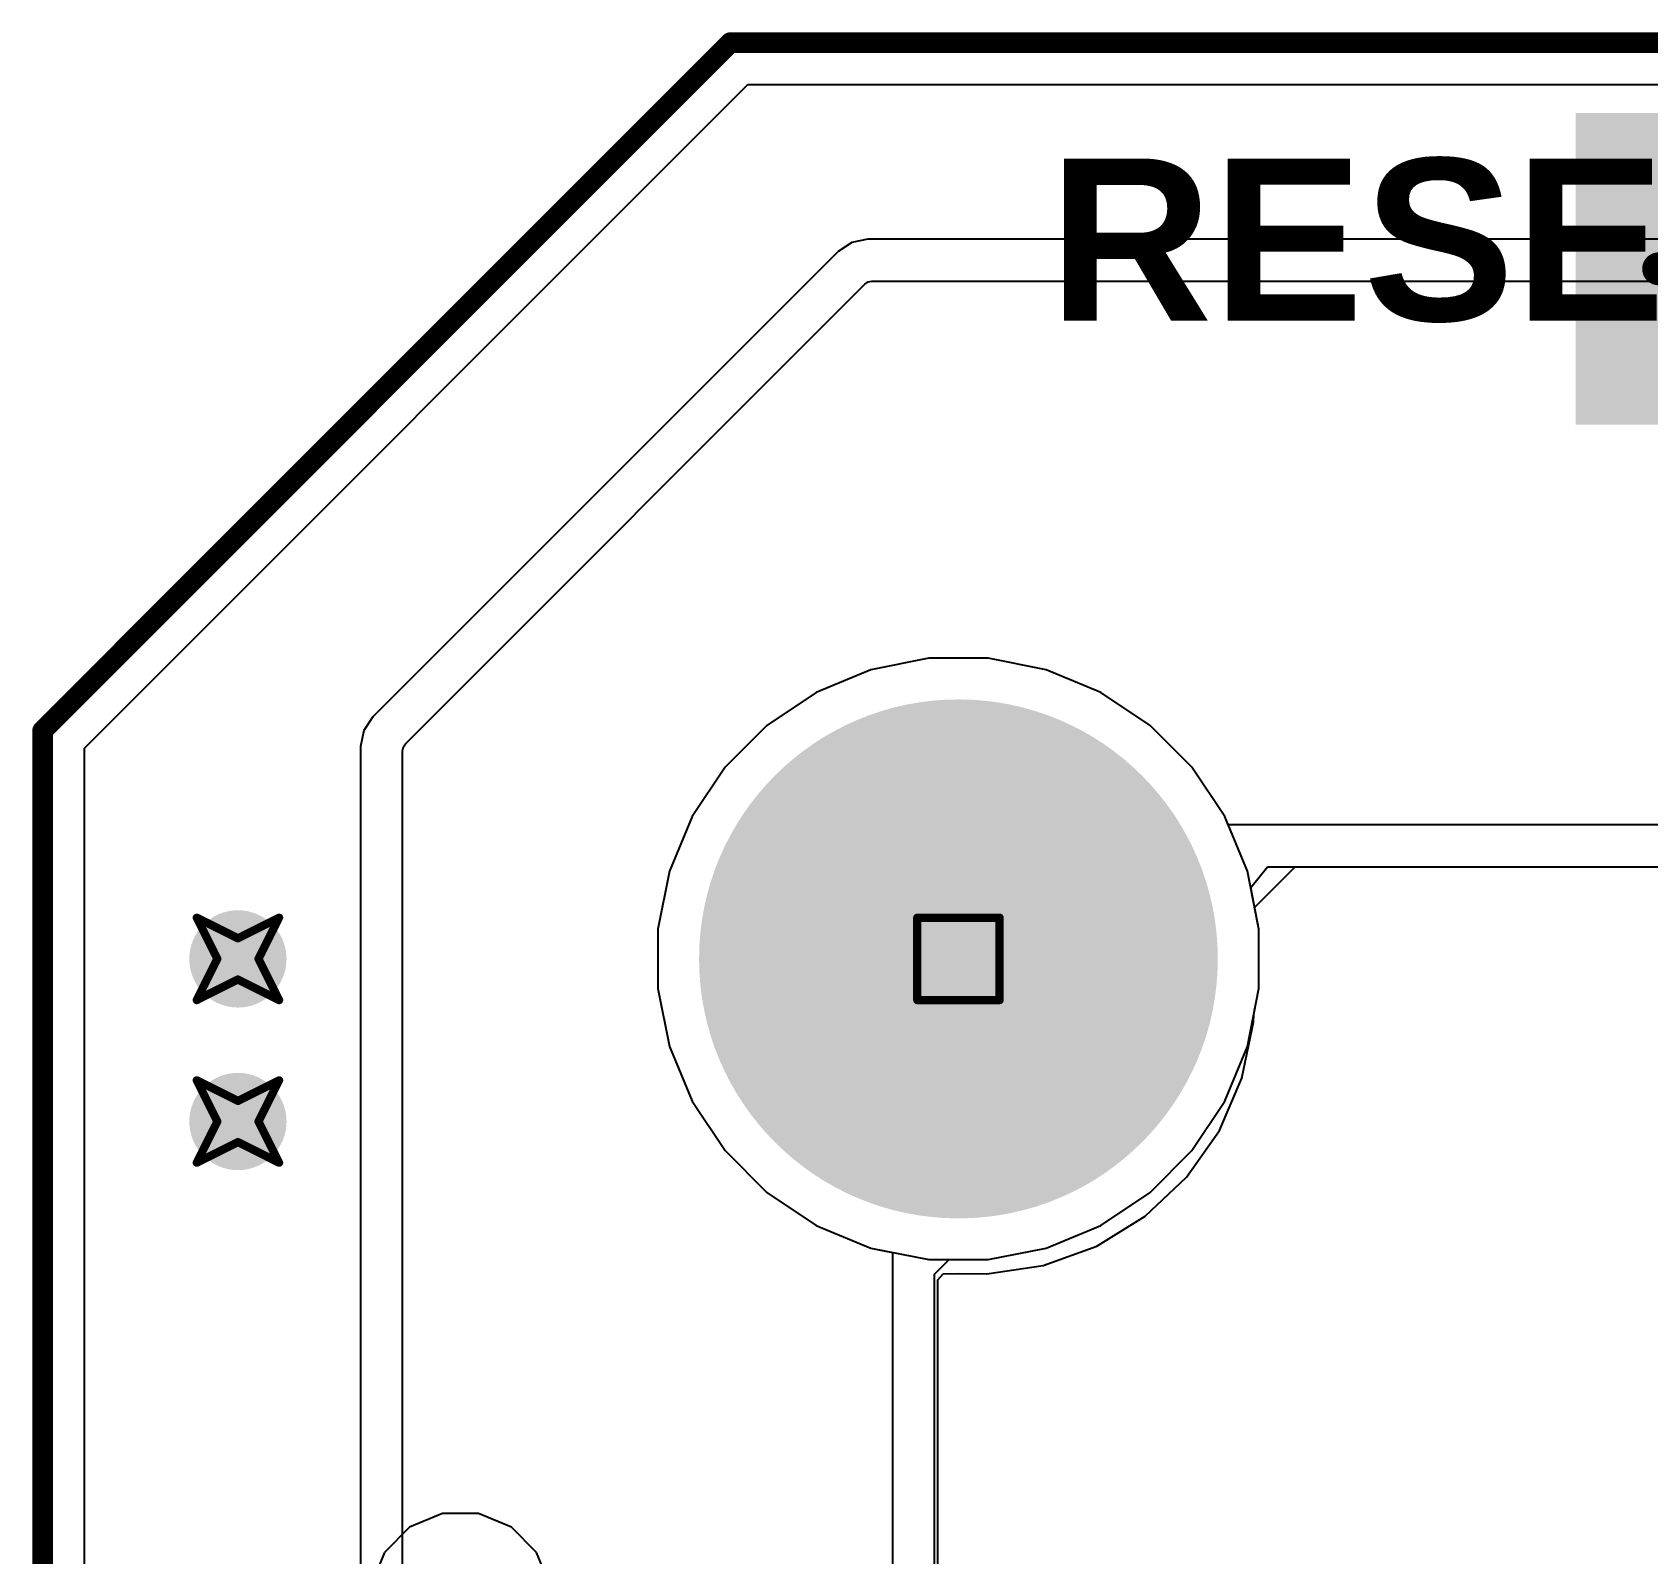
# Model space of a CAD drawing. Header units: inches. Extents: x -6 to 328, y -12 to 81.
# Drawn here: x -5.71 to 4.25, y 27.33 to 36.71 of the extents above; entities that cross this region are included whole.
import ezdxf

# ---------------------------------------------------------------- set-up
doc = ezdxf.new("R2010")
doc.units = ezdxf.units.IN
for name, color, linetype in [('Board Outline', 216, 'Continuous'), ('Bottom Layer', 5, 'Continuous'), ('Bottom Solder', 6, 'Continuous'), ('Drill Drawing', 1, 'Continuous'), ('Pad Holes', 156, 'Continuous'), ('Top Layer', 1, 'Continuous'), ('Top Overlay', 2, 'Continuous'), ('Top Paste', 8, 'Continuous'), ('Top Solder', 216, 'Continuous'), ('Via Holes', 16, 'Continuous')]:
    doc.layers.add(name, color=color, linetype=linetype)
doc.styles.add('Arial_Bold', font='', dxfattribs={"height": 0.2})
doc.styles.get('Arial_Bold').set_extended_font_data('Arial', bold=True)

# ---------------------------------------------------------------- blocks, each defined once
blk = doc.blocks.new('B3U_1000P_10')
at = {"layer": 'Top Layer'}
for points in [[(-2.11, 0.86), (-1.29, 0.86), (-1.29, -0.86), (-2.11, -0.86)], [(1.29, 0.86), (2.11, 0.86), (2.11, -0.86), (1.29, -0.86)]]:
    blk.add_hatch(color=1, dxfattribs=at).paths.add_polyline_path(points)
at = {"layer": 'Top Paste'}
for points in [[(-2.11, 0.86), (-1.29, 0.86), (-1.29, -0.86), (-2.11, -0.86)], [(1.29, 0.86), (2.11, 0.86), (2.11, -0.86), (1.29, -0.86)]]:
    blk.add_hatch(color=8, dxfattribs=at).paths.add_polyline_path(points)
at = {"layer": 'Top Solder'}
for points in [[(-2.2116, 0.9616), (-1.1884, 0.9616), (-1.1884, -0.9616), (-2.2116, -0.9616)], [(1.1884, 0.9616), (2.2116, 0.9616), (2.2116, -0.9616), (1.1884, -0.9616)]]:
    blk.add_hatch(color=216, dxfattribs=at).paths.add_polyline_path(points)
at = {"layer": 'Top Overlay'}
for points in [[(1.5748, 1.2954, 0.127, 0.127, 0), (-1.5748, 1.2954, 0.127, 0.127, 0)], [(-1.5748, 1.2954, 0.127, 0.127, 0), (-1.5748, 1.016, 0.127, 0.127, 0)], [(1.5748, 1.2954, 0.127, 0.127, 0), (1.5748, 1.016, 0.127, 0.127, 0)], [(-1.5748, -1.016, 0.127, 0.127, 0), (-1.5748, -1.2954, 0.127, 0.127, 0)], [(1.5748, -1.016, 0.127, 0.127, 0), (1.5748, -1.2954, 0.127, 0.127, 0)], [(1.5748, -1.2954, 0.127, 0.127, 0), (-1.5748, -1.2954, 0.127, 0.127, 0)]]:
    blk.add_lwpolyline(points, format="xyseb", dxfattribs=at)
for points in [[(-1.6065, 1.2954, 0.0635, 0.0635, 1), (-1.5431, 1.2954, 0.0635, 0.0635, 1)], [(-1.6065, 1.2954, 0.0635, 0.0635, 1), (-1.5431, 1.2954, 0.0635, 0.0635, 1)], [(1.5431, 1.2954, 0.0635, 0.0635, 1), (1.6066, 1.2954, 0.0635, 0.0635, 1)], [(1.5431, 1.2954, 0.0635, 0.0635, 1), (1.6066, 1.2954, 0.0635, 0.0635, 1)], [(-1.6065, 1.016, 0.0635, 0.0635, 1), (-1.5431, 1.016, 0.0635, 0.0635, 1)], [(1.5431, 1.016, 0.0635, 0.0635, 1), (1.6066, 1.016, 0.0635, 0.0635, 1)], [(0.6411, 0, 0.254, 0.254, 1), (-0.6411, 0, 0.254, 0.254, 1)], [(-0.7046, 0, 0.127, 0.127, 1), (-0.5776, 0, 0.127, 0.127, 1)], [(0.5776, 0, 0.127, 0.127, 1), (0.7046, 0, 0.127, 0.127, 1)], [(-1.6065, -1.016, 0.0635, 0.0635, 1), (-1.5431, -1.016, 0.0635, 0.0635, 1)], [(1.5431, -1.016, 0.0635, 0.0635, 1), (1.6066, -1.016, 0.0635, 0.0635, 1)], [(-1.6065, -1.2954, 0.0635, 0.0635, 1), (-1.5431, -1.2954, 0.0635, 0.0635, 1)], [(-1.6065, -1.2954, 0.0635, 0.0635, 1), (-1.5431, -1.2954, 0.0635, 0.0635, 1)], [(1.5431, -1.2954, 0.0635, 0.0635, 1), (1.6066, -1.2954, 0.0635, 0.0635, 1)], [(1.5431, -1.2954, 0.0635, 0.0635, 1), (1.6066, -1.2954, 0.0635, 0.0635, 1)]]:
    blk.add_lwpolyline(points, format="xyseb", close=True, dxfattribs=at)

msp = doc.modelspace()

# ---------------------------------------------------------------- hatches: boundary and pattern name
at = {"layer": 'Bottom Layer'}
h = msp.add_hatch(color=5, dxfattribs=at)
edge = h.paths.add_edge_path()
edge.add_arc((-4.445, 31), 0.3, 0, 360)
h = msp.add_hatch(color=5, dxfattribs=at)
edge = h.paths.add_edge_path()
edge.add_arc((-4.445, 29.9974), 0.3, 0, 360)
at = {"layer": 'Bottom Solder'}
h = msp.add_hatch(color=6, dxfattribs=at)
edge = h.paths.add_edge_path()
edge.add_arc((0, 31), 0.1016, 0, 360)
at = {"layer": 'Pad Holes'}
h = msp.add_hatch(color=7, dxfattribs=at)
edge = h.paths.add_edge_path()
edge.add_arc((0, 31), 1.6, 0, 360)
at = {"layer": 'Top Layer'}
h = msp.add_hatch(color=1, dxfattribs=at)
edge = h.paths.add_edge_path()
edge.add_arc((-4.445, 31), 0.3, 0, 360)
h = msp.add_hatch(color=1, dxfattribs=at)
edge = h.paths.add_edge_path()
edge.add_arc((-4.445, 29.9974), 0.3, 0, 360)
at = {"layer": 'Top Solder'}
h = msp.add_hatch(color=216, dxfattribs=at)
edge = h.paths.add_edge_path()
edge.add_arc((0, 31), 0.1016, 0, 360)
at = {"layer": 'Via Holes'}
h = msp.add_hatch(color=7, dxfattribs=at)
edge = h.paths.add_edge_path()
edge.add_arc((-4.445, 31), 0.15, 0, 360)
h = msp.add_hatch(color=7, dxfattribs=at)
edge = h.paths.add_edge_path()
edge.add_arc((-4.445, 29.9974), 0.15, 0, 360)

# ---------------------------------------------------------------- linework, layer by layer
at = {"layer": 'Board Outline'}
for points in [[(-5.65, 32.4074, 0.127, 0.127, 0), (-1.4074, 36.65, 0.127, 0.127, 0)], [(-1.4074, 36.65, 0.127, 0.127, 0), (32.4074, 36.65, 0.127, 0.127, 0)], [(-5.65, 32.4074, 0.127, 0.127, 0), (-5.65, -1.4074, 0.127, 0.127, 0)]]:
    msp.add_lwpolyline(points, format="xyseb", dxfattribs=at)
for points in [[(-1.4391, 36.65, 0.0635, 0.0635, 1), (-1.3756, 36.65, 0.0635, 0.0635, 1)], [(-1.4391, 36.65, 0.0635, 0.0635, 1), (-1.3756, 36.65, 0.0635, 0.0635, 1)], [(-5.6818, 32.4074, 0.0635, 0.0635, 1), (-5.6183, 32.4074, 0.0635, 0.0635, 1)], [(-5.6818, 32.4074, 0.0635, 0.0635, 1), (-5.6183, 32.4074, 0.0635, 0.0635, 1)]]:
    msp.add_lwpolyline(points, format="xyseb", close=True, dxfattribs=at)
at = {"layer": 'Bottom Layer'}
for p, q in [((-5.391, 32.3001), (-1.3001, 36.391)), ((-1.3001, 36.391), (32.3001, 36.391)), ((-0.6579, 35.4183), (-0.7419, 35.3621)), ((-0.5588, 35.438), (-0.6579, 35.4183)), ((23.6728, 35.438), (-0.5588, 35.438)), ((-0.7419, 35.3621), (-3.6121, 32.4919)), ((-0.5569, 35.1743), (-0.5333, 35.179)), ((-0.5333, 35.179), (23.5564, 35.179)), ((-3.411, 32.3268), (-0.5768, 35.161)), ((-0.5768, 35.161), (-0.5569, 35.1743)), ((-0.1826, 32.854), (-0.5408, 32.7828)), ((0.1826, 32.854), (-0.1826, 32.854)), ((0.5408, 32.7828), (0.1826, 32.854)), ((-0.5408, 32.7828), (-0.8782, 32.643)), ((0.8782, 32.643), (0.5408, 32.7828)), ((-0.8782, 32.643), (-1.1819, 32.4401)), ((1.1819, 32.4401), (0.8782, 32.643)), ((-3.6121, 32.4919), (-3.6683, 32.4079)), ((-3.6683, 32.4079), (-3.688, 32.3088)), ((-1.1819, 32.4401), (-1.4401, 32.1819)), ((1.4401, 32.1819), (1.1819, 32.4401)), ((-5.391, -1.3001), (-5.391, 32.3001)), ((-3.688, 32.3088), (-3.688, 21.463)), ((-3.429, 32.2833), (-3.4243, 32.3069)), ((-3.4243, 32.3069), (-3.411, 32.3268)), ((-3.429, 21.4885), (-3.429, 32.2833)), ((-1.4401, 32.1819), (-1.643, 31.8782)), ((1.643, 31.8782), (1.4401, 32.1819)), ((-1.643, 31.8782), (-1.7828, 31.5408)), ((1.6645, 31.8262), (1.643, 31.8782)), ((5.8948, 31.8262), (1.6645, 31.8262)), ((-1.7828, 31.5408), (-1.854, 31.1826)), ((1.8028, 31.4402), (1.9062, 31.5672)), ((1.8288, 31.3182), (2.0778, 31.5672)), ((1.9062, 31.5672), (5.8948, 31.5672)), ((2.0778, 31.5672), (5.9203, 31.5672)), ((1.854, 31.1826), (1.8028, 31.4402)), ((1.8288, 31.3093), (1.8288, 31.3182)), ((1.854, 31.1826), (1.8288, 31.3093)), ((-1.854, 31.1826), (-1.854, 30.8174)), ((1.854, 30.8174), (1.854, 31.1826)), ((1.854, 30.8174), (1.854, 31.1826)), ((-1.854, 30.8174), (-1.7828, 30.4592)), ((1.7828, 30.4592), (1.854, 30.8174)), ((1.8223, 30.6583), (1.854, 30.8174)), ((1.7487, 30.2649), (1.8198, 30.6091)), ((1.8198, 30.6091), (1.8223, 30.6583)), ((-1.7828, 30.4592), (-1.643, 30.1218)), ((1.643, 30.1218), (1.7828, 30.4592)), ((1.6095, 29.9422), (1.7487, 30.2649)), ((-1.643, 30.1218), (-1.4401, 29.8181)), ((1.4401, 29.8181), (1.643, 30.1218)), ((1.4078, 29.6544), (1.6095, 29.9422)), ((-1.4401, 29.8181), (-1.1819, 29.5599)), ((1.1819, 29.5599), (1.4401, 29.8181)), ((1.152, 29.4133), (1.4078, 29.6544)), ((-1.1819, 29.5599), (-0.8782, 29.357)), ((0.8782, 29.357), (1.1819, 29.5599)), ((0.8528, 29.229), (1.152, 29.4133)), ((-0.8782, 29.357), (-0.5408, 29.2172)), ((0.5408, 29.2172), (0.8782, 29.357)), ((-0.5408, 29.2172), (-0.4064, 29.1905)), ((0.1826, 29.146), (0.5408, 29.2172)), ((0.5224, 29.109), (0.8528, 29.229)), ((-0.4064, 29.1905), (-0.4064, 28.4228)), ((-0.1474, 29.0562), (-0.0576, 29.146)), ((-0.0576, 29.146), (0.1826, 29.146)), ((0.1746, 29.0584), (0.5224, 29.109)), ((-0.1474, 28.4226), (-0.1474, 29.0562)), ((-0.127, 29.0206), (-0.0943, 29.0582)), ((-0.127, 28.3718), (-0.127, 29.0206)), ((-0.0943, 29.0582), (0, 29.0598)), ((0, 29.0598), (0.1746, 29.0584)), ((-0.4064, 28.4228), (-0.4064, 15.1441)), ((-0.1474, 15.1441), (-0.1474, 28.4226)), ((-0.127, 15.1892), (-0.127, 28.3718))]:
    msp.add_line(p, q, dxfattribs=at)
at = {"layer": 'Drill Drawing'}
for points in [[(-4.699, 31.254, 0.0508, 0.0508, 0), (-4.445, 31.127, 0.0508, 0.0508, 0)], [(-4.699, 31.254, 0.0508, 0.0508, 0), (-4.572, 31, 0.0508, 0.0508, 0)], [(-4.445, 31.127, 0.0508, 0.0508, 0), (-4.191, 31.254, 0.0508, 0.0508, 0)], [(-4.318, 31, 0.0508, 0.0508, 0), (-4.191, 31.254, 0.0508, 0.0508, 0)], [(-0.254, 31.254, 0.0508, 0.0508, 0), (0.254, 31.254, 0.0508, 0.0508, 0)], [(-0.254, 30.746, 0.0508, 0.0508, 0), (-0.254, 31.254, 0.0508, 0.0508, 0)], [(0.254, 30.746, 0.0508, 0.0508, 0), (0.254, 31.254, 0.0508, 0.0508, 0)], [(-4.699, 30.746, 0.0508, 0.0508, 0), (-4.572, 31, 0.0508, 0.0508, 0)], [(-4.318, 31, 0.0508, 0.0508, 0), (-4.191, 30.746, 0.0508, 0.0508, 0)], [(-4.699, 30.746, 0.0508, 0.0508, 0), (-4.445, 30.873, 0.0508, 0.0508, 0)], [(-4.445, 30.873, 0.0508, 0.0508, 0), (-4.191, 30.746, 0.0508, 0.0508, 0)], [(-0.254, 30.746, 0.0508, 0.0508, 0), (0.254, 30.746, 0.0508, 0.0508, 0)], [(-4.699, 30.2514, 0.0508, 0.0508, 0), (-4.445, 30.1244, 0.0508, 0.0508, 0)], [(-4.699, 30.2514, 0.0508, 0.0508, 0), (-4.572, 29.9974, 0.0508, 0.0508, 0)], [(-4.445, 30.1244, 0.0508, 0.0508, 0), (-4.191, 30.2514, 0.0508, 0.0508, 0)], [(-4.318, 29.9974, 0.0508, 0.0508, 0), (-4.191, 30.2514, 0.0508, 0.0508, 0)], [(-4.699, 29.7434, 0.0508, 0.0508, 0), (-4.572, 29.9974, 0.0508, 0.0508, 0)], [(-4.318, 29.9974, 0.0508, 0.0508, 0), (-4.191, 29.7434, 0.0508, 0.0508, 0)], [(-4.699, 29.7434, 0.0508, 0.0508, 0), (-4.445, 29.8704, 0.0508, 0.0508, 0)], [(-4.445, 29.8704, 0.0508, 0.0508, 0), (-4.191, 29.7434, 0.0508, 0.0508, 0)]]:
    msp.add_lwpolyline(points, format="xyseb", dxfattribs=at)
for points in [[(-4.7117, 31.254, 0.0254, 0.0254, 1), (-4.6863, 31.254, 0.0254, 0.0254, 1)], [(-4.7117, 31.254, 0.0254, 0.0254, 1), (-4.6863, 31.254, 0.0254, 0.0254, 1)], [(-4.2037, 31.254, 0.0254, 0.0254, 1), (-4.1783, 31.254, 0.0254, 0.0254, 1)], [(-4.2037, 31.254, 0.0254, 0.0254, 1), (-4.1783, 31.254, 0.0254, 0.0254, 1)], [(-0.2667, 31.254, 0.0254, 0.0254, 1), (-0.2413, 31.254, 0.0254, 0.0254, 1)], [(-0.2667, 31.254, 0.0254, 0.0254, 1), (-0.2413, 31.254, 0.0254, 0.0254, 1)], [(0.2413, 31.254, 0.0254, 0.0254, 1), (0.2667, 31.254, 0.0254, 0.0254, 1)], [(0.2413, 31.254, 0.0254, 0.0254, 1), (0.2667, 31.254, 0.0254, 0.0254, 1)], [(-4.4577, 31.127, 0.0254, 0.0254, 1), (-4.4323, 31.127, 0.0254, 0.0254, 1)], [(-4.4577, 31.127, 0.0254, 0.0254, 1), (-4.4323, 31.127, 0.0254, 0.0254, 1)], [(-4.5847, 31, 0.0254, 0.0254, 1), (-4.5593, 31, 0.0254, 0.0254, 1)], [(-4.5847, 31, 0.0254, 0.0254, 1), (-4.5593, 31, 0.0254, 0.0254, 1)], [(-4.3307, 31, 0.0254, 0.0254, 1), (-4.3053, 31, 0.0254, 0.0254, 1)], [(-4.3307, 31, 0.0254, 0.0254, 1), (-4.3053, 31, 0.0254, 0.0254, 1)], [(-4.4577, 30.873, 0.0254, 0.0254, 1), (-4.4323, 30.873, 0.0254, 0.0254, 1)], [(-4.4577, 30.873, 0.0254, 0.0254, 1), (-4.4323, 30.873, 0.0254, 0.0254, 1)], [(-4.7117, 30.746, 0.0254, 0.0254, 1), (-4.6863, 30.746, 0.0254, 0.0254, 1)], [(-4.7117, 30.746, 0.0254, 0.0254, 1), (-4.6863, 30.746, 0.0254, 0.0254, 1)], [(-4.2037, 30.746, 0.0254, 0.0254, 1), (-4.1783, 30.746, 0.0254, 0.0254, 1)], [(-4.2037, 30.746, 0.0254, 0.0254, 1), (-4.1783, 30.746, 0.0254, 0.0254, 1)], [(-0.2667, 30.746, 0.0254, 0.0254, 1), (-0.2413, 30.746, 0.0254, 0.0254, 1)], [(-0.2667, 30.746, 0.0254, 0.0254, 1), (-0.2413, 30.746, 0.0254, 0.0254, 1)], [(0.2413, 30.746, 0.0254, 0.0254, 1), (0.2667, 30.746, 0.0254, 0.0254, 1)], [(0.2413, 30.746, 0.0254, 0.0254, 1), (0.2667, 30.746, 0.0254, 0.0254, 1)], [(-4.7117, 30.2514, 0.0254, 0.0254, 1), (-4.6863, 30.2514, 0.0254, 0.0254, 1)], [(-4.7117, 30.2514, 0.0254, 0.0254, 1), (-4.6863, 30.2514, 0.0254, 0.0254, 1)], [(-4.2037, 30.2514, 0.0254, 0.0254, 1), (-4.1783, 30.2514, 0.0254, 0.0254, 1)], [(-4.2037, 30.2514, 0.0254, 0.0254, 1), (-4.1783, 30.2514, 0.0254, 0.0254, 1)], [(-4.4577, 30.1244, 0.0254, 0.0254, 1), (-4.4323, 30.1244, 0.0254, 0.0254, 1)], [(-4.4577, 30.1244, 0.0254, 0.0254, 1), (-4.4323, 30.1244, 0.0254, 0.0254, 1)], [(-4.5847, 29.9974, 0.0254, 0.0254, 1), (-4.5593, 29.9974, 0.0254, 0.0254, 1)], [(-4.5847, 29.9974, 0.0254, 0.0254, 1), (-4.5593, 29.9974, 0.0254, 0.0254, 1)], [(-4.3307, 29.9974, 0.0254, 0.0254, 1), (-4.3053, 29.9974, 0.0254, 0.0254, 1)], [(-4.3307, 29.9974, 0.0254, 0.0254, 1), (-4.3053, 29.9974, 0.0254, 0.0254, 1)], [(-4.4577, 29.8704, 0.0254, 0.0254, 1), (-4.4323, 29.8704, 0.0254, 0.0254, 1)], [(-4.4577, 29.8704, 0.0254, 0.0254, 1), (-4.4323, 29.8704, 0.0254, 0.0254, 1)], [(-4.7117, 29.7434, 0.0254, 0.0254, 1), (-4.6863, 29.7434, 0.0254, 0.0254, 1)], [(-4.7117, 29.7434, 0.0254, 0.0254, 1), (-4.6863, 29.7434, 0.0254, 0.0254, 1)], [(-4.2037, 29.7434, 0.0254, 0.0254, 1), (-4.1783, 29.7434, 0.0254, 0.0254, 1)], [(-4.2037, 29.7434, 0.0254, 0.0254, 1), (-4.1783, 29.7434, 0.0254, 0.0254, 1)]]:
    msp.add_lwpolyline(points, format="xyseb", close=True, dxfattribs=at)
at = {"layer": 'Top Layer'}
for p, q in [((-5.391, 32.3001), (-1.3001, 36.391)), ((-1.3001, 36.391), (7.0097, 36.391)), ((-0.1826, 32.854), (-0.5408, 32.7828)), ((0.1826, 32.854), (-0.1826, 32.854)), ((0.5408, 32.7828), (0.1826, 32.854)), ((-0.5408, 32.7828), (-0.8782, 32.643)), ((0.8782, 32.643), (0.5408, 32.7828)), ((-0.8782, 32.643), (-1.1819, 32.4401)), ((1.1819, 32.4401), (0.8782, 32.643)), ((-1.1819, 32.4401), (-1.4401, 32.1819)), ((1.4401, 32.1819), (1.1819, 32.4401)), ((-5.391, 18.8418), (-5.391, 32.3001)), ((-1.4401, 32.1819), (-1.643, 31.8782)), ((1.643, 31.8782), (1.4401, 32.1819)), ((-1.643, 31.8782), (-1.7828, 31.5408)), ((1.7828, 31.5408), (1.643, 31.8782)), ((-1.7828, 31.5408), (-1.854, 31.1826)), ((1.854, 31.1826), (1.7828, 31.5408)), ((-1.854, 31.1826), (-1.854, 30.8174)), ((1.854, 30.8174), (1.854, 31.1826)), ((-1.854, 30.8174), (-1.7828, 30.4592)), ((1.7828, 30.4592), (1.854, 30.8174)), ((-1.7828, 30.4592), (-1.643, 30.1218)), ((1.643, 30.1218), (1.7828, 30.4592)), ((-1.643, 30.1218), (-1.4401, 29.8181)), ((1.4401, 29.8181), (1.643, 30.1218)), ((-1.4401, 29.8181), (-1.1819, 29.5599)), ((1.1819, 29.5599), (1.4401, 29.8181)), ((-1.1819, 29.5599), (-0.8782, 29.357)), ((0.8782, 29.357), (1.1819, 29.5599)), ((-0.8782, 29.357), (-0.5408, 29.2172)), ((0.5408, 29.2172), (0.8782, 29.357)), ((-0.5408, 29.2172), (-0.1826, 29.146)), ((0.1826, 29.146), (0.5408, 29.2172)), ((-0.1826, 29.146), (0.1826, 29.146)), ((-3.1822, 27.5796), (-3.3858, 27.4953)), ((-2.9618, 27.5796), (-3.1822, 27.5796)), ((-2.7582, 27.4953), (-2.9618, 27.5796)), ((-3.3858, 27.4953), (-3.5417, 27.3394)), ((-2.6024, 27.3394), (-2.7582, 27.4953)), ((-3.5417, 27.3394), (-3.626, 27.1358)), ((-2.518, 27.1358), (-2.6024, 27.3394))]:
    msp.add_line(p, q, dxfattribs=at)
msp.add_lwpolyline([(4.3198, 35.2552, 0.2032, 0.2032, 0), (5.2324, 35.2552, 0.2032, 0.2032, 0)], format="xyseb", dxfattribs=at)
msp.add_lwpolyline([(4.269, 35.2552, 0.1016, 0.1016, 1), (4.3706, 35.2552, 0.1016, 0.1016, 1)], format="xyseb", close=True, dxfattribs=at)

# ---------------------------------------------------------------- block references
at = {"rotation": 180}
msp.add_blockref('B3U_1000P_10', (6.0198, 35.2552), dxfattribs=at)

# ---------------------------------------------------------------- texts
at = {"layer": 'Top Overlay', "style": 'Arial_Bold'}
msp.add_text('RESET', height=1, dxfattribs=at).set_placement((0.5583, 34.9353))

doc.saveas('drawing.dxf')
